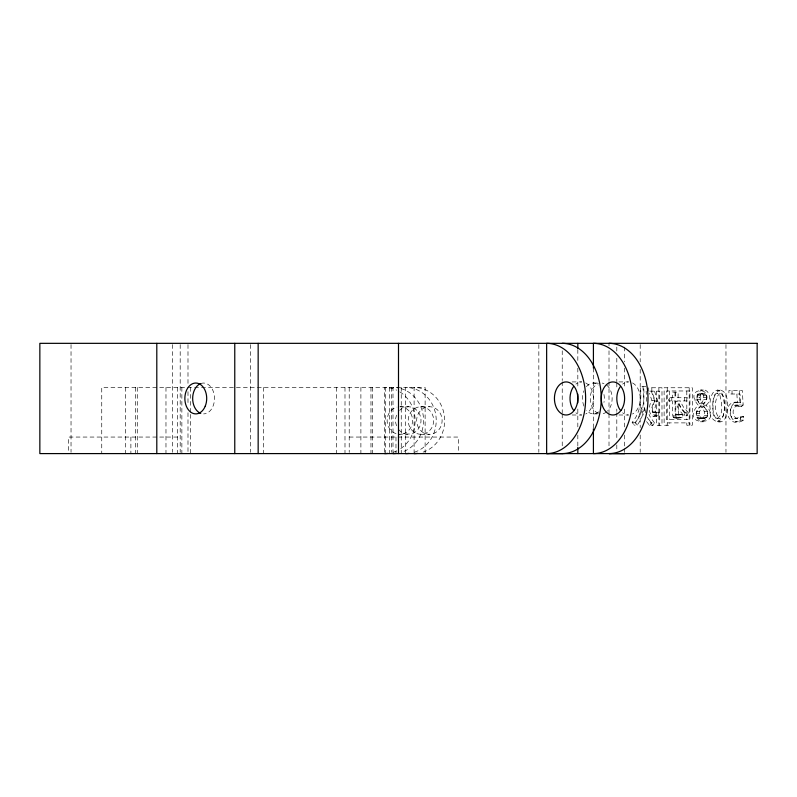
<?xml version="1.0" encoding="UTF-8"?>
<svg xmlns="http://www.w3.org/2000/svg" width="797" height="797" viewBox="0 0 797 797"><rect width="100%" height="100%" fill="white"/><g stroke="black" fill="none" stroke-linecap="round" stroke-linejoin="round"><path stroke-width="0.6" stroke-dasharray="3.98 2.99" d="M700.404 418.604L703.542 417.2C705.624 413.663 704.239 408.761 700.732 406.679C696.439 408.562 694.137 415.327 698.561 418.236L703.522 418.604L706.66 417.2C708.742 413.663 707.357 408.761 703.851 406.679L700.732 406.679M675.826 418.156L679.044 417.648L679.403 414.609L682.521 414.609L682.162 417.648L675.826 418.156L673.256 417.229L672.598 413.932L672.598 400.931M696.857 397.603L697.086 395.72L698.909 393.509L704.917 393.509C708.473 395.87 707.009 401.778 703.432 403.471L700.314 403.471L698.969 402.455L697.126 399.626L696.857 397.603L699.975 397.603L700.981 401.21L703.432 403.471M699.975 397.603L700.912 394.346L703.492 393.23M700.314 403.471C703.89 401.778 705.355 395.87 701.798 393.509L700.374 393.23M653.49 416.134L655.283 415.795L655.762 412.248L658.88 412.248L658.402 415.795C648.24 419.939 647.543 406.131 651.946 400.592L649.435 393.24M703.522 418.604L701.679 418.236C697.255 415.327 699.557 408.562 703.851 406.679M645.63 412.707L644.673 407.855L641.555 407.855L638.566 417.479L634.153 425.08L632.121 422.38C640.838 412.677 641.505 398.739 640.479 386.415L646.108 386.415M644.673 407.855L641.685 417.479L639.652 421.533L637.271 425.08L634.153 425.08M683.946 415.795L685.261 412.756L688.379 412.756L687.064 415.795L683.946 415.795L678.835 409.548L674.989 401.608L678.108 401.608L681.953 409.548L687.064 415.795M651.836 387.76L651.836 391.138L655.064 400.592C652.534 404.766 650.103 414.629 656.608 416.134M651.348 391.138L654.686 401.1C652.574 404.258 650.531 408.971 652.763 412.527L658.88 412.248M654.467 391.138L657.804 401.1C655.692 404.258 653.65 408.971 655.881 412.527L656.608 412.756M649.675 425.588L651.348 422.888L654.467 422.888L652.793 425.588L649.675 425.588L646.566 421.563M632.121 422.38L635.239 422.38C643.956 412.677 644.624 398.739 643.597 386.415M702.974 405.195C718.177 385.559 682.073 386.276 698.112 405.025L701.23 405.025C682.65 426.006 723.905 426.993 706.092 405.195L702.974 405.195C720.787 426.993 679.532 426.006 698.112 405.025M706.092 405.195C712.628 400.522 709.649 387.412 700.344 390.022M735.242 405.683L738.689 406.231L740.034 405.025L743.153 405.025L742.336 390.51L728.916 390.51L728.916 394.007L739.975 394.007L740.552 402.854C719.94 396.767 725.16 431.456 743.621 420.119L743.621 416.492L740.503 416.492C726.326 425.588 726.276 399.048 741.808 406.231L743.153 405.025M743.621 416.492L739.596 418.375L735.113 418.515M743.621 420.119L740.503 420.119L735.183 421.792M679.403 414.609L675.228 414.699L674.989 401.608M682.521 414.609L675.587 415.018M653.49 412.756L655.762 412.248M703.462 390.022C695.881 390.271 695.522 401.788 701.23 405.025M717.21 418.515C724.284 414.291 721.444 402.067 719.88 395.073C711.392 387.87 713.026 408.283 713.195 411.461C711.462 417.977 721.554 421.932 723.566 415.367C724.094 408.791 728.209 392.303 717.21 393.31M720.329 393.31C713.694 396.916 713.694 414.918 720.329 418.515M738.361 405.683C731.357 405.444 731.367 418.555 738.231 418.515M717.21 421.792C727.502 417.548 724.792 401.001 721.614 392.413C711.89 384.044 708.623 402.734 710.306 409.439C707.487 420.577 723.467 428.069 726.316 415.317C727.492 407.128 730.182 388.816 717.21 390.022M720.329 390.022C710.276 393.32 710.067 418.664 720.329 421.792M740.552 402.854C728.269 398.57 726.585 421.882 738.301 421.792M399.845 406.789L408.791 406.739A13.778 12.732 -90 0 1 420.965 419.262A13.778 12.732 -90 0 1 411.093 433.957L399.337 434.285L402.654 433.957A13.778 12.732 -90 0 0 412.527 419.262A13.778 12.732 -90 0 0 400.353 406.739M408.791 406.739L405.484 407.068A13.778 12.732 -90 0 0 399.646 410.385M572.126 381.922L581.72 381.922A16.538 11.696 -90 0 0 575.872 384.134M618.91 381.922L628.504 381.922A16.538 11.696 -90 0 0 622.656 384.134M593.416 383.028L597.87 383.028M649.754 391.138L659.717 391.138L659.717 425.419M698.909 393.509L704.917 393.509M697.793 394.346L700.912 394.346M702.894 394.346L706.012 394.346M697.086 395.72L700.204 395.72M703.592 395.72L706.71 395.72M703.821 397.603L706.939 397.603M697.126 399.626L700.244 399.626M703.562 399.666L706.68 399.666M694.496 400.004L697.614 400.004M651.946 400.592L655.064 400.592M654.686 401.1L657.804 401.1M734.316 402.435L737.434 402.435M738.689 406.231L741.808 406.231M420.946 406.729A13.778 12.732 -90 0 1 431.974 427.401A13.778 12.732 -90 0 1 409.917 427.401A13.778 12.732 -90 0 1 420.946 406.729L429.384 406.729A13.778 12.732 -90 0 1 440.412 427.401A13.778 12.732 -90 0 1 418.355 427.401A13.778 12.732 -90 0 1 429.384 406.729M696.448 411.382L699.567 411.382M704.289 411.382L707.407 411.382M652.245 411.83L655.363 411.83M652.763 412.527L655.881 412.527M696.15 413.364L699.268 413.364M593.416 413.902L597.87 413.902M675.228 414.699L679.303 415.117M572.126 414.998L581.72 414.998A16.538 11.696 -90 0 1 575.872 412.786M618.91 414.998L628.504 414.998A16.538 11.696 -90 0 1 622.656 412.786M696.419 415.516L699.537 415.516M704.289 415.596L707.407 415.596M655.283 415.795L658.402 415.795M672.768 415.944L675.886 415.944L676.374 417.229L678.944 418.156M673.256 417.229L676.374 417.229M697.226 417.18L700.344 417.18M703.542 417.2L706.66 417.2M679.044 417.648L682.162 417.648M674.222 417.927L677.34 417.927M698.561 418.236L701.679 418.236M702.257 418.236L705.375 418.236M700.344 421.792L703.462 421.792M420.946 434.295L429.384 434.295M177.641 437.055L68.512 437.055L68.512 453.593M349.216 437.055L458.355 437.055L458.355 453.593M688.379 412.756L683.418 407.018L680.02 400.931M685.261 412.756L680.299 407.018L676.902 400.931L687.542 400.931L687.542 397.723L668.663 397.723L668.663 400.931L675.717 400.931L675.886 415.944M654.467 422.888L650.511 417.459A24.568 17.365 -90 0 1 649.057 414.35M651.348 422.888L647.393 417.459M652.793 425.588L647.303 417.269M635.239 422.38L637.271 425.08M643.259 415.018L641.555 407.855M678.347 414.699L678.108 401.608M736.856 394.007L737.434 402.854M739.217 390.51L740.034 405.025M646.566 401.339L646.168 391.048M642.99 386.415L644.026 406.819A24.568 17.365 -90 0 0 644.833 410.983M740.503 416.492L740.503 420.119M732.035 390.51L732.035 394.007M725.967 344.573L725.967 452.347M689.923 425.249L689.923 422.888L666.511 422.888L666.511 425.249M689.196 387.76L689.196 425.249M686.805 390.968L686.805 419.68M686.805 422.888L686.805 425.249L692.314 425.249L692.314 387.76L664.12 387.76L664.12 425.249L669.629 425.249L669.629 422.888M684.424 397.723L684.424 400.931M678.108 397.723L678.108 392.154L672.598 392.154L672.598 397.723M675.717 392.154L675.717 397.723M674.989 392.154L674.989 397.723M671.781 397.723L671.781 400.931M669.629 390.968L669.629 419.68M667.238 387.76L667.238 425.249M658.87 387.76L658.87 425.419M656.598 391.138L656.598 425.419L661.988 425.419L661.988 387.76L648.718 387.76L648.718 391.138M640.2 344.573L640.2 361.918M640.2 369.35L640.2 427.571M640.2 435.003L640.2 452.347M624.599 347.054L624.599 361.928M624.599 368.124L624.599 387.96M624.599 409.04L624.599 428.876M624.599 435.072L624.599 447.466M624.599 448.711L624.599 452.427M616.808 347.054L616.808 352.005M616.808 358.202L616.808 381.733M616.808 382.978L616.808 387.93M616.808 408.991L616.808 411.471M616.808 412.707L616.808 439.964M616.808 444.915L616.808 449.877M609.008 343.338L609.008 345.808M609.008 350.77L609.008 380.498M609.008 381.733L609.008 412.707M609.008 413.952L609.008 446.161M593.416 368.114L593.416 428.816M577.825 349.524L577.825 361.918M577.825 368.114L577.825 387.93M577.825 408.991L577.825 428.816M577.825 435.003L577.825 446.161M562.234 350.77L562.234 380.528M562.234 381.733L562.234 412.756M562.234 413.952L562.234 446.23M538.842 344.573L538.842 452.347M425.12 453.593L425.12 387.432L101.747 387.432L101.747 453.593M414.101 453.593L414.101 387.432A33.076 30.555 90 0 1 444.318 415.586A33.076 30.555 90 0 1 423.097 452.118M405.663 453.593L405.663 387.432A33.076 30.555 -90 0 1 435.959 416.193A33.076 30.555 -90 0 1 413.573 452.467M401.25 387.432L401.25 453.593M395.979 437.055L395.979 453.593M393.001 453.593L393.001 387.432A33.076 30.555 -90 0 1 398.699 388.009M391.337 387.432L391.337 452.367M389.584 387.432L389.584 453.593M385.29 387.432L385.29 453.593M384.562 452.367L384.562 387.432A33.076 30.555 -90 0 1 396.786 390.201M372.627 387.432L372.627 453.593M370.964 387.432L370.964 453.593M360.892 387.432L360.892 453.593M349.216 387.432L349.216 452.407M344.991 387.432L344.991 453.593M336.553 387.432L336.553 453.593M263.428 387.432L263.428 453.593M250.358 344.573L250.358 452.347M190.314 387.432L190.314 413.165M190.314 414.39L190.314 453.593M187.992 344.573L187.992 384.214M187.992 391.646L187.992 405.274M187.992 412.707L187.992 452.347M181.865 387.432L181.865 453.593M180.192 344.573L180.192 452.347M177.641 387.432L177.641 453.593M172.401 344.573L172.401 452.347M165.975 387.432L165.975 453.593M137.273 387.432L137.273 453.593M135.53 387.432L135.53 453.593M130.887 437.055L130.887 453.593M125.607 387.432L125.607 453.593M71.033 344.573L71.033 452.347M585.725 382.919A16.538 11.696 -90 0 1 593.416 398.46A16.538 11.696 -90 0 1 585.725 414.002M632.499 382.919A16.538 11.696 -90 0 1 640.2 398.46A16.538 11.696 -90 0 1 632.499 414.002M396.069 433.678A13.778 12.732 -90 0 1 387.123 419.969A13.778 12.732 -90 0 1 397.045 407.068M407.775 434.285A13.778 12.732 -90 0 1 398.928 429.862M396.537 425.837A13.778 12.732 -90 0 1 397.524 413.155M400.911 388.567A33.076 30.555 -90 0 1 423.556 419.899A33.076 30.555 -90 0 1 402.007 452.118M399.845 391.865A33.076 30.555 -90 0 1 399.845 449.159M396.786 450.833A33.076 30.555 -90 0 1 392.473 452.467M602.163 383.088A15.432 10.919 -90 0 1 604.036 383.556M606.676 385.09A15.432 10.919 -90 0 1 607.473 411.113M606.676 411.83A15.432 10.919 -90 0 1 602.163 413.842M598.388 413.374A15.432 10.919 -90 0 1 590.298 398.46A15.432 10.919 -90 0 1 598.388 383.556M586.403 386.635A15.432 10.919 -90 0 1 598.876 385.09M603.957 394.465A15.432 10.919 -90 0 1 603.957 402.455M598.876 411.83A15.432 10.919 -90 0 1 586.403 410.286M583.962 406.181A15.432 10.919 -90 0 1 583.962 390.739M200.754 383.556A15.432 10.919 -90 0 1 214.403 396.448A15.432 10.919 -90 0 1 203.584 413.902M689.923 390.968L666.511 390.968L666.511 419.68L689.923 419.68L689.923 390.968"/><path stroke-width="1.2" d="M624.599 453.662L609.008 453.593A55.132 38.983 -90 0 0 647.991 398.46A55.132 38.983 -90 0 0 609.008 343.338M546.642 453.593A55.132 38.983 -90 0 0 585.626 398.46A55.132 38.983 -90 0 0 546.642 343.338L546.642 453.593L562.234 453.662M593.416 368.114L593.416 343.338A55.132 38.983 -90 0 1 632.4 398.46A55.132 38.983 -90 0 1 593.416 453.593L593.416 428.816M577.825 343.338L577.825 348.289M577.825 394.126L577.825 402.794M577.825 447.396L577.825 453.593M398.5 343.338L398.5 453.593M258.158 343.338L258.158 453.593M234.766 343.338L234.766 453.593M156.8 343.338L156.8 453.593M562.234 343.338A55.132 38.983 -90 0 1 601.217 398.46A55.132 38.983 -90 0 1 562.234 453.593M573.451 410.156A16.538 11.696 -90 0 1 573.451 386.764M620.235 410.156A16.538 11.696 -90 0 1 620.235 386.764M409.08 453.383A33.076 30.555 -90 0 1 405.663 453.593M417.518 453.383A33.076 30.555 90 0 1 414.101 453.593M396.428 453.383A33.076 30.555 -90 0 1 393.001 453.593M387.99 453.383A33.076 30.555 -90 0 1 384.562 453.593M200.754 413.374A15.432 10.919 -90 0 1 192.665 398.46A15.432 10.919 -90 0 1 200.754 383.556M757.15 343.338L39.85 343.338L39.85 453.593L757.15 453.593L757.15 343.338M621.182 410.156A16.538 11.696 -90 0 0 615.932 382.49A16.538 11.696 -90 0 0 601.615 402.744A16.538 11.696 -90 0 0 621.182 410.156M574.398 410.156A16.538 11.696 -90 0 0 569.158 382.49A16.538 11.696 -90 0 0 554.832 402.744A16.538 11.696 -90 0 0 574.398 410.156M205.237 406.181A15.432 10.919 -90 0 0 195.783 383.028A15.432 10.919 -90 0 0 186.329 406.181A15.432 10.919 -90 0 0 205.237 406.181"/></g></svg>
